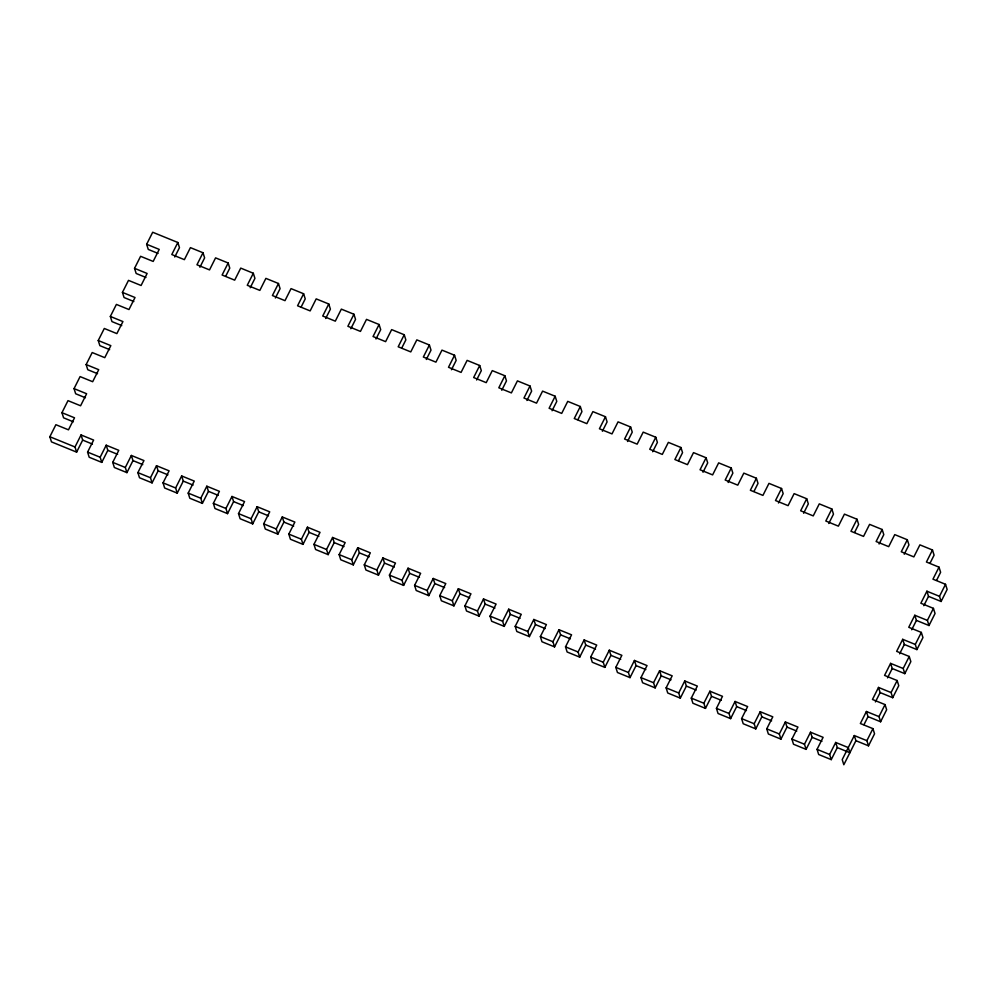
<?xml version="1.0" encoding="UTF-8"?>
<svg xmlns="http://www.w3.org/2000/svg" width="997" height="997" viewBox="0 0 997 997"><rect width="100%" height="100%" fill="white"/><g stroke="black" fill="none" stroke-linecap="round" stroke-linejoin="round"><path stroke-width="1.5" d="M837.306 747.6L849.88 752.723L848.26 747.576L835.685 742.453L837.306 747.6L831.249 759.627L818.674 754.505L817.054 749.358L823.111 737.331L810.524 732.209L812.144 737.344L806.099 749.37L793.512 744.248L791.905 739.113L797.949 727.075L785.374 721.953L786.994 727.1L780.938 739.126L768.363 734.004L766.743 728.857L772.8 716.831L760.225 711.708L761.833 716.843L755.788 728.882L743.214 723.747L741.594 718.613L747.638 706.574L735.063 701.452L736.683 706.599L730.627 718.625L718.052 713.503L716.444 708.356L722.489 696.33L709.914 691.208L711.534 696.342L705.477 708.381L692.903 703.246L691.282 698.112L697.339 686.086L684.752 680.951L686.372 686.098L680.328 698.124L667.741 693.002L666.133 687.855L672.177 675.829L659.603 670.707L661.223 675.841L655.166 687.88L642.591 682.746L640.971 677.611L647.028 665.585L634.453 660.45L636.061 665.597L630.017 677.624L617.442 672.501L615.822 667.354L621.866 655.328L609.292 650.206L610.912 655.353L604.855 667.379L592.28 662.257L590.673 657.11L596.717 645.084L584.142 639.949L585.762 645.096L579.706 657.123L567.131 652.001L565.511 646.854L571.568 634.827L558.981 629.705L560.601 634.852L554.556 646.879L541.969 641.756L540.362 636.609L546.406 624.583L533.831 619.461L535.451 624.596L529.395 636.622L516.82 631.5L515.2 626.353L521.257 614.326L508.682 609.204L510.29 614.351L504.245 626.378L491.671 621.256L490.05 616.109L496.095 604.082L483.52 598.96L485.14 604.095L479.083 616.121L466.509 610.999L464.901 605.864L470.945 593.826L458.371 588.704L459.991 593.851L453.934 605.877L441.359 600.755L439.739 595.608L445.796 583.581L433.209 578.459L434.829 583.594L428.785 595.633L416.198 590.498L414.59 585.364L420.634 573.325L408.06 568.203L409.68 573.35L403.623 585.376L391.048 580.254L389.428 575.107L395.485 563.081L382.91 557.959L384.518 563.093L378.474 575.132L365.899 569.997L364.279 564.863L370.323 552.837L357.749 547.702L359.369 552.849L353.312 564.875L340.737 559.753L339.13 554.606L345.174 542.58L332.599 537.458L334.219 542.592L328.163 554.631L315.588 549.497L313.968 544.362L320.025 532.336L307.437 527.201L309.058 532.348L303.013 544.374L290.426 539.252L288.818 534.105L294.863 522.079L282.288 516.957L283.908 522.104L277.851 534.13L265.277 529.008L263.657 523.861L269.713 511.835L257.139 506.7L258.746 511.847L252.702 523.874L240.127 518.752L238.507 513.605L244.552 501.578L231.977 496.456L233.597 501.603L227.54 513.629L214.966 508.507L213.358 503.36L219.402 491.334L206.828 486.212L208.448 491.347L202.391 503.373L189.816 498.251L188.196 493.104L194.253 481.077L181.666 475.955L183.286 481.102L177.242 493.129L164.655 488.007L163.047 482.86L169.091 470.833L156.517 465.711L158.137 470.846L152.08 482.872L139.505 477.75L137.885 472.615L143.942 460.577L131.367 455.455L132.975 460.602L126.931 472.628L114.356 467.506L112.736 462.359L118.78 450.332L106.205 445.21L107.826 450.345L101.769 462.384L89.194 457.249L87.586 452.115L93.631 440.076L81.056 434.954L82.676 440.101L76.619 452.127L51.47 441.883L49.85 436.736L55.894 424.71L68.481 429.832L74.526 417.805L61.951 412.683L67.995 400.644L80.583 405.779L86.627 393.74L74.052 388.618L80.096 376.592L92.671 381.714L98.728 369.688L86.153 364.566L92.198 352.539L104.772 357.661L110.829 345.635L98.242 340.513L104.299 328.474L116.873 333.609L122.93 321.57L110.343 316.448L116.4 304.421L128.974 309.544L135.019 297.517L122.444 292.395L128.501 280.369L141.076 285.491L147.12 273.465L134.545 268.33L140.602 256.304L153.177 261.426L159.221 249.4L146.646 244.277L152.691 232.251L177.852 242.495L179.46 247.642L174.762 257.002M76.619 452.127L74.999 446.98L81.056 434.954M177.852 242.495L171.796 254.534L184.383 259.656L190.427 247.63L203.002 252.752L204.622 257.887L199.911 267.246M101.769 462.384L100.161 457.237L106.205 445.21M203.002 252.752L196.957 264.778L209.532 269.9L215.576 257.874L228.163 262.996L229.771 268.143L225.746 276.157M126.931 472.628L125.31 467.481L131.367 455.455M228.163 262.996L222.107 275.022L234.681 280.157L240.738 268.118L253.313 273.253L254.933 278.387L250.222 287.747M152.08 482.872L150.472 477.737L156.517 465.711M253.313 273.253L247.268 285.279L259.843 290.401L265.887 278.375L278.462 283.497L280.082 288.644L275.384 298.003M177.242 493.129L175.622 487.982L181.666 475.955M278.462 283.497L272.418 295.523L284.992 300.658L291.049 288.619L303.624 293.754L305.232 298.888L301.206 306.914M202.391 503.373L200.771 498.238L206.828 486.212M303.624 293.754L297.567 305.78L310.154 310.902L316.199 298.876L328.773 303.998L330.393 309.145L325.683 318.492M227.54 513.629L225.933 508.482L231.977 496.456M328.773 303.998L322.729 316.024L335.304 321.159L341.348 309.12L353.935 314.254L355.543 319.389L350.844 328.748M252.702 523.874L251.082 518.739L257.139 506.7M353.935 314.254L347.878 326.281L360.453 331.403L366.51 319.376L379.084 324.499L380.704 329.646L375.994 338.992M277.851 534.13L276.244 528.983L282.288 516.957M379.084 324.499L373.04 336.525L385.615 341.647L391.659 329.621L404.234 334.743L405.854 339.89L401.816 347.916M303.013 544.374L301.393 539.24L307.437 527.201M404.234 334.743L398.189 346.782L410.764 351.904L416.821 339.877L429.395 344.999L431.003 350.146L426.305 359.493M328.163 554.631L326.542 549.484L332.599 537.458M429.395 344.999L423.339 357.026L435.926 362.148L441.97 350.121L454.545 355.244L456.165 360.391L451.454 369.75M353.312 564.875L351.704 559.728L357.749 547.702M454.545 355.244L448.5 367.282L461.075 372.404L467.119 360.378L479.707 365.5L481.314 370.647L476.616 379.994M378.474 575.132L376.854 569.985L382.91 557.959M479.707 365.5L473.65 377.527L486.224 382.649L492.281 370.622L504.856 375.744L506.476 380.891L501.765 390.251M403.623 585.376L402.015 580.229L408.06 568.203M504.856 375.744L498.812 387.783L511.386 392.905L517.431 380.879L530.005 386.001L531.625 391.136L526.927 400.495M428.785 595.633L427.165 590.486L433.209 578.459M530.005 386.001L523.961 398.027L536.536 403.149L542.592 391.123L555.167 396.245L556.775 401.392L552.076 410.752M453.934 605.877L452.314 600.73L458.371 588.704M555.167 396.245L549.11 408.272L561.697 413.406L567.742 401.367L580.316 406.502L581.936 411.636L577.899 419.662M479.083 616.121L477.476 610.987L483.52 598.96M580.316 406.502L574.272 418.528L586.847 423.65L592.891 411.624L605.478 416.746L607.086 421.893L602.387 431.252M504.245 626.378L502.625 621.231L508.682 609.204M605.478 416.746L599.421 428.772L611.996 433.907L618.053 421.868L630.627 427.003L632.248 432.137L627.537 441.497M529.395 636.622L527.787 631.487L533.831 619.461M630.627 427.003L624.583 439.029L637.158 444.151L643.202 432.125L655.777 437.247L657.397 442.394L652.699 451.741M554.556 646.879L552.936 641.732L558.981 629.705M655.777 437.247L649.732 449.273L662.307 454.408L668.364 442.369L680.939 447.503L682.546 452.638L678.521 460.664M579.706 657.123L578.086 651.988L584.142 639.949M680.939 447.503L674.882 459.53L687.469 464.652L693.513 452.626L706.088 457.748L707.708 462.895L702.997 472.242M604.855 667.379L603.247 662.232L609.292 650.206M706.088 457.748L700.044 469.774L712.618 474.896L718.663 462.87L731.25 467.992L732.857 473.139L728.159 482.498M630.017 677.624L628.397 672.489L634.453 660.45M731.25 467.992L725.193 480.031L737.768 485.153L743.824 473.126L756.399 478.248L758.019 483.395L753.981 491.409M655.166 687.88L653.558 682.733L659.603 670.707M756.399 478.248L750.355 490.275L762.929 495.397L768.974 483.371L781.548 488.493L783.168 493.64L778.47 502.999M680.328 698.124L678.708 692.977L684.752 680.951M781.548 488.493L775.504 500.531L788.079 505.653L794.135 493.627L806.71 498.749L808.318 503.896L803.619 513.243M705.477 708.381L703.857 703.234L709.914 691.208M806.71 498.749L800.653 510.776L813.24 515.898L819.285 503.871L831.859 508.993L833.48 514.14L828.769 523.5M730.627 718.625L729.019 713.478L735.063 701.452M831.859 508.993L825.815 521.032L838.39 526.154L844.434 514.128L857.021 519.25L858.629 524.385L854.603 532.41M755.788 728.882L754.168 723.735L760.225 711.708M857.021 519.25L850.964 531.276L863.539 536.398L869.596 524.372L882.171 529.494L883.791 534.641L879.08 544.001M780.938 739.126L779.33 733.979L785.374 721.953M882.171 529.494L876.126 541.521L888.701 546.655L894.745 534.616L907.32 539.751L908.94 544.885L904.242 554.245M806.099 749.37L804.479 744.236L810.524 732.209M907.32 539.751L901.276 551.777L913.85 556.899L919.907 544.873L932.482 549.995L934.089 555.142L930.064 563.155M831.249 759.627L829.629 754.48L835.685 742.453M932.482 549.995L926.425 562.021L939.012 567.156L940.62 572.29L936.594 580.316M854.304 735.549L842.216 759.602L843.823 764.749L855.924 740.696L854.304 735.549L866.892 740.671L868.499 745.818L855.924 740.696M866.405 711.497L868.026 716.631L880.6 721.766L878.993 716.619L866.405 711.497L860.361 723.523L872.936 728.645L874.556 733.792L868.499 745.818M878.507 687.432L880.127 692.579L892.701 697.701L891.081 692.566L878.507 687.432L872.462 699.47L885.037 704.592L886.657 709.727L880.6 721.766M890.608 663.379L892.228 668.526L904.802 673.648L903.182 668.501L890.608 663.379L884.563 675.405L897.138 680.527L898.758 685.674L892.701 697.701M902.709 639.326L904.329 644.461L916.904 649.595L915.283 644.448L902.709 639.326L896.652 651.353L909.239 656.475L910.847 661.622L904.802 673.648M914.81 615.261L916.417 620.408L929.005 625.53L927.384 620.396L914.81 615.261L908.753 627.287L921.34 632.422L922.948 637.557L916.904 649.595M926.911 591.209L928.519 596.356L941.106 601.478L939.486 596.331L926.911 591.209L920.854 603.235L933.429 608.357L935.049 613.504L929.005 625.53M939.012 567.156L932.955 579.182L945.53 584.304L947.15 589.451L941.106 601.478M863.988 724.657L868.026 716.631M875.416 701.938L880.127 692.579M887.517 677.873L892.228 668.526M899.618 653.82L904.329 644.461M911.719 629.768L916.417 620.408M923.82 605.702L928.519 596.356M866.892 740.671L872.936 728.645M878.993 716.619L885.037 704.592M891.081 692.566L897.138 680.527M903.182 668.501L909.239 656.475M915.283 644.448L921.34 632.422M927.384 620.396L933.429 608.357M939.486 596.331L945.53 584.304M158.049 253.412L148.266 249.424L146.646 244.277M145.948 277.465L136.165 273.477L134.545 268.33M133.847 301.518L124.064 297.53L122.444 292.395M121.746 325.583L111.963 321.595L110.343 316.448M109.645 349.635L99.862 345.647L98.242 340.513M97.544 373.688L87.761 369.713L86.153 364.566M85.443 397.753L75.66 393.765L74.052 388.618M73.354 421.806L63.571 417.818L61.951 412.683M82.676 440.101L92.447 444.089M107.826 450.345L117.609 454.333M132.975 460.602L142.758 464.59M158.137 470.846L167.92 474.834M183.286 481.102L193.069 485.09M208.448 491.347L218.218 495.335M233.597 501.603L243.38 505.579M258.746 511.847L268.529 515.835M283.908 522.104L293.691 526.08M309.058 532.348L318.841 536.336M334.219 542.592L343.99 546.58M359.369 552.849L369.152 556.837M384.518 563.093L394.301 567.081M409.68 573.35L419.463 577.338M434.829 583.594L444.612 587.582M459.991 593.851L469.761 597.839M485.14 604.095L494.923 608.083M510.29 614.351L520.073 618.339M535.451 624.596L545.234 628.584M560.601 634.852L570.384 638.828M585.762 645.096L595.533 649.084M610.912 655.353L620.695 659.329M636.061 665.597L645.844 669.585M661.223 675.841L671.006 679.829M686.372 686.098L696.155 690.086M711.534 696.342L721.305 700.33M736.683 706.599L746.466 710.587M761.833 716.843L771.616 720.831M786.994 727.1L796.777 731.088M812.144 737.344L821.927 741.332M49.85 436.736L74.999 446.98M87.586 452.115L100.161 457.237M112.736 462.359L125.31 467.481M137.885 472.615L150.472 477.737M163.047 482.86L175.622 487.982M188.196 493.104L200.771 498.238M213.358 503.36L225.933 508.482M238.507 513.605L251.082 518.739M263.657 523.861L276.244 528.983M288.818 534.105L301.393 539.24M313.968 544.362L326.542 549.484M339.13 554.606L351.704 559.728M364.279 564.863L376.854 569.985M389.428 575.107L402.015 580.229M414.59 585.364L427.165 590.486M439.739 595.608L452.314 600.73M464.901 605.864L477.476 610.987M490.05 616.109L502.625 621.231M515.2 626.353L527.787 631.487M540.362 636.609L552.936 641.732M565.511 646.854L578.086 651.988M590.673 657.11L603.247 662.232M615.822 667.354L628.397 672.489M640.971 677.611L653.558 682.733M666.133 687.855L678.708 692.977M691.282 698.112L703.857 703.234M716.444 708.356L729.019 713.478M741.594 718.613L754.168 723.735M766.743 728.857L779.33 733.979M791.905 739.113L804.479 744.236M817.054 749.358L829.629 754.48"/></g></svg>
